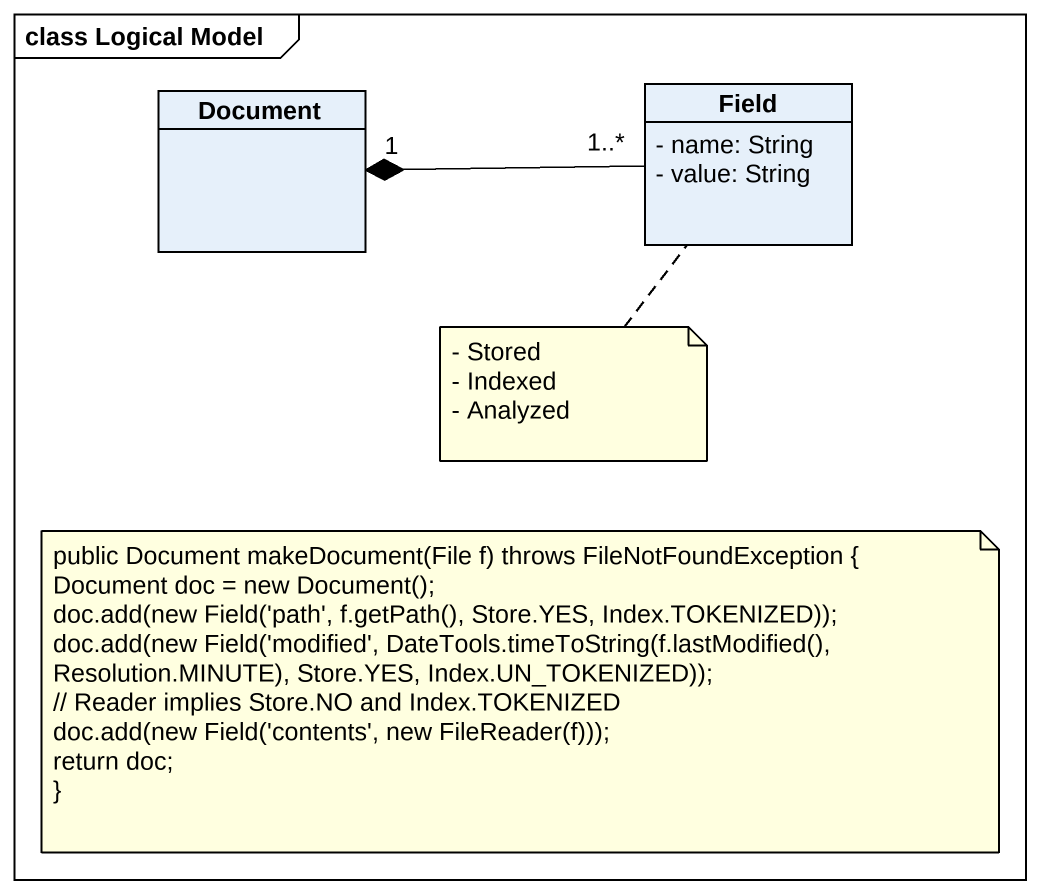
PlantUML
@startuml
mainframe class Logical Model
hide circle
hide empty members
skinparam classAttributeIconSize 0
class Document
class Field {
  - name: String
  - value: String
}
Field "1..*" -left-* "1" Document
note bottom of Field
  - Stored
  - Indexed
  - Analyzed
end note
note as N2
  public Document makeDocument(File f) throws FileNotFoundException {
  Document doc = new Document();
  doc.add(new Field('path', f.getPath(), Store.YES, Index.TOKENIZED));
  doc.add(new Field('modified', DateTools.timeToString(f.lastModified(),
  Resolution.MINUTE), Store.YES, Index.UN_TOKENIZED));
  // Reader implies Store.NO and Index.TOKENIZED
  doc.add(new Field('contents', new FileReader(f)));
  return doc;
  ~}
end note
@enduml
